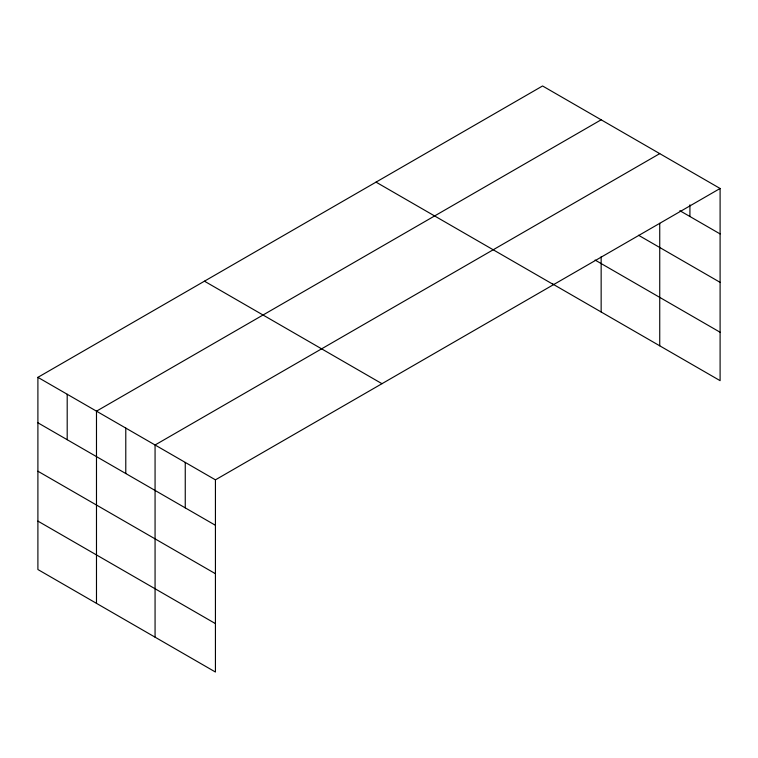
<?xml version="1.0" encoding="UTF-8"?>
<svg xmlns="http://www.w3.org/2000/svg" width="758" height="758" viewBox="0 0 758 758"><rect width="100%" height="100%" fill="white"/><g stroke="black" fill="none" stroke-linecap="round" stroke-linejoin="round"><path stroke-width="1.14" d="M37.9 377.342L215.433 479.842L215.433 672.024L37.9 569.523L37.9 377.342L542.567 85.976L720.1 188.477L720.1 380.658L552.667 283.994M601.151 119.802L96.484 411.168L96.484 603.349M659.735 153.628L155.068 444.993L155.068 637.175M215.433 479.842L720.1 188.477M679.86 210.696L720.1 233.928M638.53 235.255L720.1 282.346M595.096 260.06L720.1 332.241M376.025 182.128L553.558 284.62M204.442 281.19L381.975 383.69M37.9 422.793L215.433 525.294M37.9 471.22L215.433 573.711M37.9 521.106L215.433 623.607M689.922 204.849L689.922 216.504M659.735 223.288L659.735 345.809M601.151 256.763L601.151 311.983M185.255 462.418L185.255 507.869M125.781 428.081L125.781 473.532M67.197 394.255L67.197 439.706"/></g></svg>
